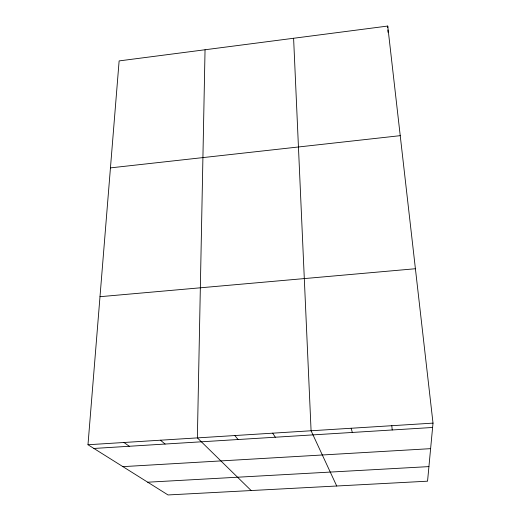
<?xml version="1.0" encoding="UTF-8"?>
<svg xmlns="http://www.w3.org/2000/svg" width="521" height="521" viewBox="0 0 521 521"><rect width="100%" height="100%" fill="white"/><g stroke="black" fill="none" stroke-linecap="round" stroke-linejoin="round"><path stroke-width="0.78" d="M205.046 49.762L197.374 437.887L251.155 490.541M87.984 444.745L119.127 60.911L387.728 26.05L433.016 423.124L427.552 481.189L168.036 494.95L87.984 444.745L433.016 423.124M110.452 167.879L400.232 135.668M99.999 296.696L415.406 268.738M93.904 448.457L432.606 427.474M122.897 466.64L430.613 448.659M147.71 482.205L428.92 466.608M123.985 442.492L129.273 446.263M160.442 440.206L165.098 444.048M234.782 435.543L238.104 439.522M272.685 433.172L275.309 437.217M336.722 486.002L311.083 430.763L293.603 38.267M351.174 428.255L352.333 432.45M391.812 425.709L392.196 429.981M387.728 26.05L387.793 27.613M387.885 29.951L387.969 32.289"/></g></svg>
